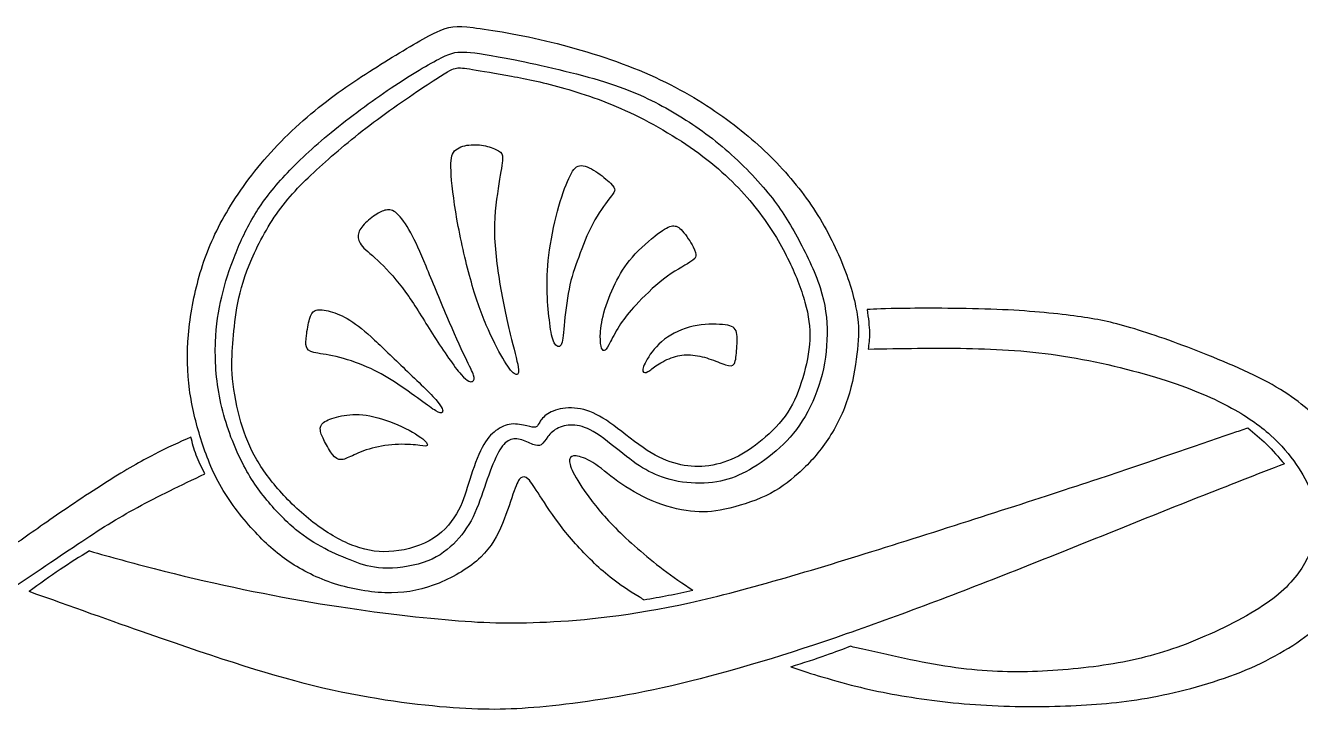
# Model space of a CAD drawing. Extents: x -11 to 8.6, y -2.9 to 35.2.
# Drawn here: x -1.278 to 2.145, y 20.155 to 21.998 of the extents above; entities that cross this region are included whole.
import ezdxf

# ---------------------------------------------------------------- set-up
doc = ezdxf.new("R2010")
doc.units = 0
doc.header["$MEASUREMENT"] = 0
doc.layers.add('LAYER_1', color=7, linetype='CONTINUOUS')

msp = doc.modelspace()

# ---------------------------------------------------------------- linework, layer by layer
at = {"layer": 'LAYER_1'}
for points, knots in [([(0.38204, 20.4556), (0.37778, 20.45813), (0.37359, 20.46065), (0.36958, 20.46309), (0.36958, 20.46309), (0.31052, 20.49903), (0.28035, 20.52399), (0.24982, 20.55333), (0.24982, 20.55333), (0.21929, 20.58266), (0.18833, 20.61642), (0.16301, 20.64877), (0.16301, 20.64877), (0.13771, 20.6811), (0.11799, 20.71207), (0.10351, 20.73478), (0.10351, 20.73478), (0.08906, 20.75748), (0.07982, 20.77195), (0.07198, 20.77939), (0.07198, 20.77939), (0.06416, 20.78682), (0.05771, 20.78722), (0.0521, 20.78279), (0.0521, 20.78279), (0.04648, 20.77838), (0.04163, 20.76914), (0.034, 20.74763), (0.034, 20.74763), (0.02638, 20.72614), (0.01592, 20.69237), (0.00265, 20.66022), (0.00265, 20.66022), (-0.01061, 20.62808), (-0.02668, 20.59752), (-0.05563, 20.56979), (-0.05563, 20.56979), (-0.08455, 20.54207), (-0.12635, 20.51715), (-0.16754, 20.50027), (-0.16754, 20.50027), (-0.20873, 20.4834), (-0.24933, 20.47454), (-0.29535, 20.47414), (-0.29535, 20.47414), (-0.34135, 20.47374), (-0.39281, 20.48177), (-0.43923, 20.49584), (-0.43923, 20.49584), (-0.48564, 20.5099), (-0.52703, 20.53002), (-0.56279, 20.55313), (-0.56279, 20.55313), (-0.59856, 20.57623), (-0.62872, 20.60235), (-0.66067, 20.6367), (-0.66067, 20.6367), (-0.69261, 20.67106), (-0.72638, 20.71368), (-0.7515, 20.75687), (-0.7515, 20.75687), (-0.77662, 20.80007), (-0.79309, 20.84389), (-0.80676, 20.88729), (-0.80676, 20.88729), (-0.82042, 20.93069), (-0.83128, 20.9737), (-0.83731, 21.01993), (-0.83731, 21.01993), (-0.84333, 21.06613), (-0.84453, 21.11557), (-0.8401, 21.1674), (-0.8401, 21.1674), (-0.83569, 21.21924), (-0.82565, 21.27352), (-0.81118, 21.32456), (-0.81118, 21.32456), (-0.79672, 21.37559), (-0.77782, 21.42342), (-0.74949, 21.47526), (-0.74949, 21.47526), (-0.72117, 21.5271), (-0.68337, 21.58298), (-0.63716, 21.63662), (-0.63716, 21.63662), (-0.59096, 21.69027), (-0.53627, 21.74172), (-0.48041, 21.78572), (-0.48041, 21.78572), (-0.42456, 21.82972), (-0.36749, 21.86632), (-0.31343, 21.89988), (-0.31343, 21.89988), (-0.25939, 21.93341), (-0.20833, 21.96398), (-0.17438, 21.98006), (-0.17438, 21.98006), (-0.14042, 21.99612), (-0.12354, 21.99772), (-0.07591, 21.99209), (-0.07591, 21.99209), (-0.0283, 21.98647), (0.05009, 21.97361), (0.13388, 21.95312), (0.13388, 21.95312), (0.21767, 21.93263), (0.30689, 21.90447), (0.38427, 21.87132), (0.38427, 21.87132), (0.46162, 21.83818), (0.52715, 21.80001), (0.58382, 21.76062), (0.58382, 21.76062), (0.64047, 21.72125), (0.68831, 21.68066), (0.73111, 21.63706), (0.73111, 21.63706), (0.77389, 21.59346), (0.81169, 21.54682), (0.84364, 21.49699), (0.84364, 21.49699), (0.87558, 21.44717), (0.9017, 21.39411), (0.92058, 21.34508), (0.92058, 21.34508), (0.93946, 21.29607), (0.95115, 21.25103), (0.95598, 21.21467), (0.95598, 21.21467), (0.96079, 21.1783), (0.95877, 21.15056), (0.95436, 21.115), (0.95436, 21.115), (0.94994, 21.07944), (0.94309, 21.03602), (0.92944, 20.99443), (0.92944, 20.99443), (0.91579, 20.95285), (0.89526, 20.91304), (0.87215, 20.87949), (0.87215, 20.87949), (0.84906, 20.84595), (0.82334, 20.81861), (0.79702, 20.7949), (0.79702, 20.7949), (0.7707, 20.7712), (0.74376, 20.7511), (0.7096, 20.73482), (0.7096, 20.73482), (0.67544, 20.71856), (0.63405, 20.70608), (0.60009, 20.69884), (0.60009, 20.69884), (0.56614, 20.69162), (0.5396, 20.6896), (0.50785, 20.69343), (0.50785, 20.69343), (0.47611, 20.69724), (0.43913, 20.7069), (0.40497, 20.72117), (0.40497, 20.72117), (0.37081, 20.73542), (0.33946, 20.75432), (0.31294, 20.77341), (0.31294, 20.77341), (0.28642, 20.79249), (0.2647, 20.81179), (0.24581, 20.82384), (0.24581, 20.82384), (0.22693, 20.83589), (0.21085, 20.84074), (0.20041, 20.84174), (0.20041, 20.84174), (0.18997, 20.84274), (0.18514, 20.83992), (0.18333, 20.83408), (0.18333, 20.83408), (0.18153, 20.82827), (0.18273, 20.81941), (0.18997, 20.80374), (0.18997, 20.80374), (0.19718, 20.78808), (0.21047, 20.76555), (0.22895, 20.73943), (0.22895, 20.73943), (0.24742, 20.71333), (0.27115, 20.68357), (0.30611, 20.64841), (0.30611, 20.64841), (0.34105, 20.61325), (0.38731, 20.57265), (0.43432, 20.53689), (0.43432, 20.53689), (0.46066, 20.51688), (0.48725, 20.49834), (0.51382, 20.48154)], [0, 0, 0, 0, 0.02, 0.02, 0.02, 0.02, 0.04, 0.04, 0.04, 0.04, 0.06, 0.06, 0.06, 0.06, 0.08, 0.08, 0.08, 0.08, 0.1, 0.1, 0.1, 0.1, 0.12, 0.12, 0.12, 0.12, 0.14, 0.14, 0.14, 0.14, 0.16, 0.16, 0.16, 0.16, 0.18, 0.18, 0.18, 0.18, 0.2, 0.2, 0.2, 0.2, 0.22, 0.22, 0.22, 0.22, 0.24, 0.24, 0.24, 0.24, 0.26, 0.26, 0.26, 0.26, 0.28, 0.28, 0.28, 0.28, 0.3, 0.3, 0.3, 0.3, 0.32, 0.32, 0.32, 0.32, 0.34, 0.34, 0.34, 0.34, 0.36, 0.36, 0.36, 0.36, 0.38, 0.38, 0.38, 0.38, 0.4, 0.4, 0.4, 0.4, 0.42, 0.42, 0.42, 0.42, 0.44, 0.44, 0.44, 0.44, 0.46, 0.46, 0.46, 0.46, 0.48, 0.48, 0.48, 0.48, 0.5, 0.5, 0.5, 0.5, 0.52, 0.52, 0.52, 0.52, 0.54, 0.54, 0.54, 0.54, 0.56, 0.56, 0.56, 0.56, 0.58, 0.58, 0.58, 0.58, 0.6, 0.6, 0.6, 0.6, 0.62, 0.62, 0.62, 0.62, 0.64, 0.64, 0.64, 0.64, 0.66, 0.66, 0.66, 0.66, 0.68, 0.68, 0.68, 0.68, 0.7, 0.7, 0.7, 0.7, 0.72, 0.72, 0.72, 0.72, 0.74, 0.74, 0.74, 0.74, 0.76, 0.76, 0.76, 0.76, 0.78, 0.78, 0.78, 0.78, 0.8, 0.8, 0.8, 0.8, 0.82, 0.82, 0.82, 0.82, 0.84, 0.84, 0.84, 0.84, 0.86, 0.86, 0.86, 0.86, 0.88, 0.88, 0.88, 0.88, 0.9, 0.9, 0.9, 0.9, 0.92, 0.92, 0.92, 0.92, 0.94, 0.94, 0.94, 0.94, 0.96, 0.96, 0.96, 0.96, 1, 1, 1, 1]), ([(-0.2963, 21.82989), (-0.34976, 21.79392), (-0.40723, 21.75133), (-0.45666, 21.71075), (-0.45666, 21.71075), (-0.50609, 21.67016), (-0.54748, 21.63156), (-0.58104, 21.59539), (-0.58104, 21.59539), (-0.6146, 21.55923), (-0.64033, 21.52546), (-0.66182, 21.4903), (-0.66182, 21.4903), (-0.68333, 21.45514), (-0.70061, 21.41855), (-0.71526, 21.38159), (-0.71526, 21.38159), (-0.72994, 21.34463), (-0.742, 21.30722), (-0.75104, 21.26946), (-0.75104, 21.26946), (-0.76008, 21.23169), (-0.76612, 21.1935), (-0.76772, 21.1473), (-0.76772, 21.1473), (-0.76934, 21.10109), (-0.76652, 21.04681), (-0.75527, 20.99237), (-0.75527, 20.99237), (-0.74403, 20.93792), (-0.7243, 20.88324), (-0.70342, 20.83904), (-0.70342, 20.83904), (-0.68253, 20.79484), (-0.6604, 20.76107), (-0.6347, 20.72913), (-0.6347, 20.72913), (-0.60898, 20.69718), (-0.57964, 20.66703), (-0.55251, 20.64434), (-0.55251, 20.64434), (-0.52539, 20.62163), (-0.50046, 20.60636), (-0.47454, 20.5931), (-0.47454, 20.5931), (-0.44862, 20.57984), (-0.4217, 20.56857), (-0.3972, 20.55913), (-0.3972, 20.55913), (-0.37269, 20.54969), (-0.35056, 20.54205), (-0.31842, 20.54065), (-0.31842, 20.54065), (-0.28627, 20.53923), (-0.24406, 20.54407), (-0.2101, 20.55532), (-0.2101, 20.55532), (-0.17614, 20.56657), (-0.15043, 20.58425), (-0.12894, 20.60513), (-0.12894, 20.60513), (-0.10743, 20.62604), (-0.09015, 20.65016), (-0.0763, 20.67828), (-0.0763, 20.67828), (-0.06242, 20.70642), (-0.05196, 20.73857), (-0.04172, 20.7683), (-0.04172, 20.7683), (-0.03148, 20.79805), (-0.02141, 20.82539), (-0.01157, 20.84488), (-0.01157, 20.84488), (-0.00173, 20.86436), (0.00791, 20.87603), (0.01796, 20.88224), (0.01796, 20.88224), (0.028, 20.88847), (0.03846, 20.88928), (0.05011, 20.88627), (0.05011, 20.88627), (0.06176, 20.88326), (0.07464, 20.87641), (0.08447, 20.8726), (0.08447, 20.8726), (0.09431, 20.86879), (0.10116, 20.86799), (0.10698, 20.872), (0.10698, 20.872), (0.11279, 20.87603), (0.11764, 20.88487), (0.12466, 20.89371), (0.12466, 20.89371), (0.13169, 20.90255), (0.14095, 20.91139), (0.1532, 20.9172), (0.1532, 20.9172), (0.16545, 20.92303), (0.18074, 20.92586), (0.1972, 20.92445), (0.1972, 20.92445), (0.21368, 20.92305), (0.23138, 20.9174), (0.25547, 20.90174), (0.25547, 20.90174), (0.27959, 20.88607), (0.31016, 20.86035), (0.33545, 20.84066), (0.33545, 20.84066), (0.36077, 20.82098), (0.38088, 20.80729), (0.40457, 20.79604), (0.40457, 20.79604), (0.42829, 20.7848), (0.45563, 20.77594), (0.48596, 20.77173), (0.48596, 20.77173), (0.5163, 20.7675), (0.54966, 20.7679), (0.57798, 20.77231), (0.57798, 20.77231), (0.60633, 20.77674), (0.62964, 20.7852), (0.65596, 20.79925), (0.65596, 20.79925), (0.68228, 20.81332), (0.71163, 20.83303), (0.73794, 20.85572), (0.73794, 20.85572), (0.76426, 20.87843), (0.78758, 20.90415), (0.80786, 20.93588), (0.80786, 20.93588), (0.82817, 20.96763), (0.84545, 21.00544), (0.85689, 21.04541), (0.85689, 21.04541), (0.86834, 21.0854), (0.87399, 21.1276), (0.87439, 21.16859), (0.87439, 21.16859), (0.87479, 21.20958), (0.86996, 21.24937), (0.85551, 21.29397), (0.85551, 21.29397), (0.84104, 21.33859), (0.81692, 21.38802), (0.79383, 21.43042), (0.79383, 21.43042), (0.77072, 21.47282), (0.74859, 21.5082), (0.71545, 21.54857), (0.71545, 21.54857), (0.6823, 21.58896), (0.63808, 21.63438), (0.59227, 21.67295), (0.59227, 21.67295), (0.54645, 21.71154), (0.49902, 21.74329), (0.45019, 21.77121), (0.45019, 21.77121), (0.40136, 21.79915), (0.35113, 21.82327), (0.27678, 21.84636), (0.27678, 21.84636), (0.20243, 21.86947), (0.10397, 21.8916), (0.03646, 21.90525), (0.03646, 21.90525), (-0.03106, 21.91891), (-0.06764, 21.92416), (-0.09254, 21.92596), (-0.09254, 21.92596), (-0.11745, 21.92776), (-0.13074, 21.92614), (-0.16207, 21.91069), (-0.16207, 21.91069), (-0.19342, 21.89521), (-0.24285, 21.86585), (-0.2963, 21.82989)], [0, 0, 0, 0, 0.0217391, 0.0217391, 0.0217391, 0.0217391, 0.0434783, 0.0434783, 0.0434783, 0.0434783, 0.0652174, 0.0652174, 0.0652174, 0.0652174, 0.0869565, 0.0869565, 0.0869565, 0.0869565, 0.1086957, 0.1086957, 0.1086957, 0.1086957, 0.1304348, 0.1304348, 0.1304348, 0.1304348, 0.1521739, 0.1521739, 0.1521739, 0.1521739, 0.173913, 0.173913, 0.173913, 0.173913, 0.1956522, 0.1956522, 0.1956522, 0.1956522, 0.2173913, 0.2173913, 0.2173913, 0.2173913, 0.2391304, 0.2391304, 0.2391304, 0.2391304, 0.2608696, 0.2608696, 0.2608696, 0.2608696, 0.2826087, 0.2826087, 0.2826087, 0.2826087, 0.3043478, 0.3043478, 0.3043478, 0.3043478, 0.326087, 0.326087, 0.326087, 0.326087, 0.3478261, 0.3478261, 0.3478261, 0.3478261, 0.3695652, 0.3695652, 0.3695652, 0.3695652, 0.3913043, 0.3913043, 0.3913043, 0.3913043, 0.4130435, 0.4130435, 0.4130435, 0.4130435, 0.4347826, 0.4347826, 0.4347826, 0.4347826, 0.4565217, 0.4565217, 0.4565217, 0.4565217, 0.4782609, 0.4782609, 0.4782609, 0.4782609, 0.5, 0.5, 0.5, 0.5, 0.5217391, 0.5217391, 0.5217391, 0.5217391, 0.5434783, 0.5434783, 0.5434783, 0.5434783, 0.5652174, 0.5652174, 0.5652174, 0.5652174, 0.5869565, 0.5869565, 0.5869565, 0.5869565, 0.6086957, 0.6086957, 0.6086957, 0.6086957, 0.6304348, 0.6304348, 0.6304348, 0.6304348, 0.6521739, 0.6521739, 0.6521739, 0.6521739, 0.673913, 0.673913, 0.673913, 0.673913, 0.6956522, 0.6956522, 0.6956522, 0.6956522, 0.7173913, 0.7173913, 0.7173913, 0.7173913, 0.7391304, 0.7391304, 0.7391304, 0.7391304, 0.7608696, 0.7608696, 0.7608696, 0.7608696, 0.7826087, 0.7826087, 0.7826087, 0.7826087, 0.8043478, 0.8043478, 0.8043478, 0.8043478, 0.826087, 0.826087, 0.826087, 0.826087, 0.8478261, 0.8478261, 0.8478261, 0.8478261, 0.8695652, 0.8695652, 0.8695652, 0.8695652, 0.8913043, 0.8913043, 0.8913043, 0.8913043, 0.9130435, 0.9130435, 0.9130435, 0.9130435, 0.9347826, 0.9347826, 0.9347826, 0.9347826, 0.9565217, 0.9565217, 0.9565217, 0.9565217, 1, 1, 1, 1]), ([(-0.48057, 21.62452), (-0.52337, 21.58613), (-0.56035, 21.55035), (-0.59229, 21.50756), (-0.59229, 21.50756), (-0.62424, 21.46476), (-0.65118, 21.41491), (-0.67026, 21.37071), (-0.67026, 21.37071), (-0.68935, 21.32651), (-0.70061, 21.2879), (-0.70763, 21.25256), (-0.70763, 21.25256), (-0.71466, 21.2172), (-0.71749, 21.18503), (-0.72009, 21.1551), (-0.72009, 21.1551), (-0.7227, 21.12517), (-0.72513, 21.09741), (-0.72272, 21.06225), (-0.72272, 21.06225), (-0.72029, 21.02709), (-0.71306, 20.98449), (-0.70322, 20.94673), (-0.70322, 20.94673), (-0.69337, 20.90894), (-0.68091, 20.87599), (-0.66344, 20.84364), (-0.66344, 20.84364), (-0.64596, 20.81128), (-0.62344, 20.77953), (-0.59531, 20.7478), (-0.59531, 20.7478), (-0.56719, 20.71605), (-0.53341, 20.68428), (-0.49845, 20.65818), (-0.49845, 20.65818), (-0.46349, 20.63206), (-0.42731, 20.61153), (-0.39275, 20.59908), (-0.39275, 20.59908), (-0.3582, 20.58663), (-0.32524, 20.5822), (-0.28888, 20.58581), (-0.28888, 20.58581), (-0.25251, 20.58944), (-0.21271, 20.60111), (-0.18198, 20.62099), (-0.18198, 20.62099), (-0.15125, 20.64088), (-0.12952, 20.66902), (-0.11526, 20.69614), (-0.11526, 20.69614), (-0.10099, 20.72326), (-0.09416, 20.7494), (-0.08492, 20.77893), (-0.08492, 20.77893), (-0.07568, 20.80848), (-0.06401, 20.84143), (-0.05196, 20.86432), (-0.05196, 20.86432), (-0.03991, 20.88723), (-0.02743, 20.9001), (-0.01458, 20.90975), (-0.01458, 20.90975), (-0.00173, 20.91939), (0.01156, 20.92582), (0.02621, 20.92723), (0.02621, 20.92723), (0.04087, 20.92865), (0.05696, 20.925), (0.06861, 20.92239), (0.06861, 20.92239), (0.08026, 20.91979), (0.08749, 20.91818), (0.0919, 20.91919), (0.0919, 20.91919), (0.09633, 20.92019), (0.09796, 20.92382), (0.10136, 20.92983), (0.10136, 20.92983), (0.10477, 20.93586), (0.11002, 20.9443), (0.12025, 20.95194), (0.12025, 20.95194), (0.13049, 20.95958), (0.14578, 20.96641), (0.16485, 20.96922), (0.16485, 20.96922), (0.18393, 20.97205), (0.20686, 20.97082), (0.22935, 20.96381), (0.22935, 20.96381), (0.25187, 20.95677), (0.27397, 20.9439), (0.3015, 20.92362), (0.3015, 20.92362), (0.32904, 20.90333), (0.36199, 20.87557), (0.39152, 20.85649), (0.39152, 20.85649), (0.42107, 20.8374), (0.44719, 20.82696), (0.4723, 20.82054), (0.4723, 20.82054), (0.49742, 20.81411), (0.52153, 20.81168), (0.54745, 20.81429), (0.54745, 20.81429), (0.57337, 20.8169), (0.60111, 20.82455), (0.62663, 20.8364), (0.62663, 20.8364), (0.65215, 20.84825), (0.67546, 20.86432), (0.69998, 20.88501), (0.69998, 20.88501), (0.72449, 20.90572), (0.75021, 20.93105), (0.76889, 20.95918), (0.76889, 20.95918), (0.78758, 20.9873), (0.79924, 21.01827), (0.80888, 21.05141), (0.80888, 21.05141), (0.81853, 21.08456), (0.82616, 21.11994), (0.82777, 21.15348), (0.82777, 21.15348), (0.82939, 21.18703), (0.82494, 21.2188), (0.81492, 21.25477), (0.81492, 21.25477), (0.80487, 21.29073), (0.78918, 21.33092), (0.76849, 21.37251), (0.76849, 21.37251), (0.74781, 21.41411), (0.72207, 21.45712), (0.68731, 21.50193), (0.68731, 21.50193), (0.65255, 21.54673), (0.60873, 21.59337), (0.55188, 21.63797), (0.55188, 21.63797), (0.49501, 21.68257), (0.42508, 21.72517), (0.35776, 21.75772), (0.35776, 21.75772), (0.29045, 21.79028), (0.22575, 21.81279), (0.1705, 21.82866), (0.1705, 21.82866), (0.11523, 21.84454), (0.06939, 21.85378), (0.02722, 21.8616), (0.02722, 21.8616), (-0.01498, 21.86944), (-0.05358, 21.87589), (-0.07768, 21.8797), (-0.07768, 21.8797), (-0.1018, 21.88351), (-0.11144, 21.88473), (-0.12088, 21.88313), (-0.12088, 21.88313), (-0.13032, 21.88152), (-0.13958, 21.87708), (-0.17614, 21.85358), (-0.17614, 21.85358), (-0.21271, 21.83007), (-0.27663, 21.78747), (-0.33288, 21.74568), (-0.33288, 21.74568), (-0.38915, 21.70388), (-0.43778, 21.66289), (-0.48057, 21.62452)], [0, 0, 0, 0, 0.0222222, 0.0222222, 0.0222222, 0.0222222, 0.0444444, 0.0444444, 0.0444444, 0.0444444, 0.0666667, 0.0666667, 0.0666667, 0.0666667, 0.0888889, 0.0888889, 0.0888889, 0.0888889, 0.1111111, 0.1111111, 0.1111111, 0.1111111, 0.1333333, 0.1333333, 0.1333333, 0.1333333, 0.1555556, 0.1555556, 0.1555556, 0.1555556, 0.1777778, 0.1777778, 0.1777778, 0.1777778, 0.2, 0.2, 0.2, 0.2, 0.2222222, 0.2222222, 0.2222222, 0.2222222, 0.2444444, 0.2444444, 0.2444444, 0.2444444, 0.2666667, 0.2666667, 0.2666667, 0.2666667, 0.2888889, 0.2888889, 0.2888889, 0.2888889, 0.3111111, 0.3111111, 0.3111111, 0.3111111, 0.3333333, 0.3333333, 0.3333333, 0.3333333, 0.3555556, 0.3555556, 0.3555556, 0.3555556, 0.3777778, 0.3777778, 0.3777778, 0.3777778, 0.4, 0.4, 0.4, 0.4, 0.4222222, 0.4222222, 0.4222222, 0.4222222, 0.4444444, 0.4444444, 0.4444444, 0.4444444, 0.4666667, 0.4666667, 0.4666667, 0.4666667, 0.4888889, 0.4888889, 0.4888889, 0.4888889, 0.5111111, 0.5111111, 0.5111111, 0.5111111, 0.5333333, 0.5333333, 0.5333333, 0.5333333, 0.5555556, 0.5555556, 0.5555556, 0.5555556, 0.5777778, 0.5777778, 0.5777778, 0.5777778, 0.6, 0.6, 0.6, 0.6, 0.6222222, 0.6222222, 0.6222222, 0.6222222, 0.6444444, 0.6444444, 0.6444444, 0.6444444, 0.6666667, 0.6666667, 0.6666667, 0.6666667, 0.6888889, 0.6888889, 0.6888889, 0.6888889, 0.7111111, 0.7111111, 0.7111111, 0.7111111, 0.7333333, 0.7333333, 0.7333333, 0.7333333, 0.7555556, 0.7555556, 0.7555556, 0.7555556, 0.7777778, 0.7777778, 0.7777778, 0.7777778, 0.8, 0.8, 0.8, 0.8, 0.8222222, 0.8222222, 0.8222222, 0.8222222, 0.8444444, 0.8444444, 0.8444444, 0.8444444, 0.8666667, 0.8666667, 0.8666667, 0.8666667, 0.8888889, 0.8888889, 0.8888889, 0.8888889, 0.9111111, 0.9111111, 0.9111111, 0.9111111, 0.9333333, 0.9333333, 0.9333333, 0.9333333, 0.9555556, 0.9555556, 0.9555556, 0.9555556, 1, 1, 1, 1]), ([(-0.11949, 21.47803), (-0.11025, 21.42539), (-0.09696, 21.36632), (-0.08331, 21.3171), (-0.08331, 21.3171), (-0.06966, 21.26787), (-0.05557, 21.22846), (-0.04052, 21.1931), (-0.04052, 21.1931), (-0.02544, 21.15774), (-0.00937, 21.12639), (0.00369, 21.1041), (0.00369, 21.1041), (0.01675, 21.08179), (0.0268, 21.0685), (0.03442, 21.06289), (0.03442, 21.06289), (0.04205, 21.05726), (0.0473, 21.05928), (0.0459, 21.07434), (0.0459, 21.07434), (0.04448, 21.08941), (0.03644, 21.11755), (0.0272, 21.15472), (0.0272, 21.15472), (0.01796, 21.19188), (0.00749, 21.23812), (-0.00153, 21.28894), (-0.00153, 21.28894), (-0.01057, 21.33978), (-0.01822, 21.39526), (-0.01862, 21.44528), (-0.01862, 21.44528), (-0.01903, 21.49531), (-0.01217, 21.53995), (-0.00676, 21.57288), (-0.00676, 21.57288), (-0.00135, 21.60584), (0.0027, 21.62715), (0.0031, 21.63979), (0.0031, 21.63979), (0.0035, 21.65244), (0.00026, 21.65649), (-0.00776, 21.6611), (-0.00776, 21.6611), (-0.0158, 21.66571), (-0.02867, 21.67096), (-0.04272, 21.67417), (-0.04272, 21.67417), (-0.05679, 21.67738), (-0.07207, 21.67858), (-0.08712, 21.67678), (-0.08712, 21.67678), (-0.1022, 21.67497), (-0.11709, 21.67012), (-0.12571, 21.6607), (-0.12571, 21.6607), (-0.13435, 21.65126), (-0.13677, 21.63717), (-0.13537, 21.60704), (-0.13537, 21.60704), (-0.13397, 21.57691), (-0.12872, 21.53067), (-0.11949, 21.47803)], [0, 0, 0, 0, 0.0588235, 0.0588235, 0.0588235, 0.0588235, 0.1176471, 0.1176471, 0.1176471, 0.1176471, 0.1764706, 0.1764706, 0.1764706, 0.1764706, 0.2352941, 0.2352941, 0.2352941, 0.2352941, 0.2941176, 0.2941176, 0.2941176, 0.2941176, 0.3529412, 0.3529412, 0.3529412, 0.3529412, 0.4117647, 0.4117647, 0.4117647, 0.4117647, 0.4705882, 0.4705882, 0.4705882, 0.4705882, 0.5294118, 0.5294118, 0.5294118, 0.5294118, 0.5882353, 0.5882353, 0.5882353, 0.5882353, 0.6470588, 0.6470588, 0.6470588, 0.6470588, 0.7058824, 0.7058824, 0.7058824, 0.7058824, 0.7647059, 0.7647059, 0.7647059, 0.7647059, 0.8235294, 0.8235294, 0.8235294, 0.8235294, 0.8823529, 0.8823529, 0.8823529, 0.8823529, 1, 1, 1, 1]), ([(0.20745, 21.37596), (0.21809, 21.4049), (0.23056, 21.43746), (0.24541, 21.46538), (0.24541, 21.46538), (0.26029, 21.4933), (0.27758, 21.51663), (0.28843, 21.53089), (0.28843, 21.53089), (0.29927, 21.54514), (0.3037, 21.55039), (0.3043, 21.5554), (0.3043, 21.5554), (0.30491, 21.56042), (0.30168, 21.56526), (0.29266, 21.57409), (0.29266, 21.57409), (0.28362, 21.58293), (0.26873, 21.59581), (0.25327, 21.60584), (0.25327, 21.60584), (0.23779, 21.61588), (0.22172, 21.62314), (0.20987, 21.62113), (0.20987, 21.62113), (0.198, 21.61911), (0.19037, 21.60784), (0.18093, 21.58695), (0.18093, 21.58695), (0.17148, 21.56607), (0.16022, 21.5355), (0.15038, 21.49874), (0.15038, 21.49874), (0.14053, 21.46197), (0.13209, 21.41896), (0.12748, 21.38079), (0.12748, 21.38079), (0.12285, 21.3426), (0.12203, 21.30925), (0.12304, 21.27892), (0.12304, 21.27892), (0.12404, 21.24857), (0.12686, 21.22123), (0.12987, 21.19813), (0.12987, 21.19813), (0.13288, 21.17502), (0.13612, 21.15612), (0.14174, 21.14548), (0.14174, 21.14548), (0.14737, 21.13483), (0.15541, 21.13241), (0.16002, 21.13984), (0.16002, 21.13984), (0.16465, 21.14728), (0.16585, 21.16458), (0.16846, 21.1923), (0.16846, 21.1923), (0.17106, 21.22003), (0.17509, 21.25823), (0.18151, 21.28996), (0.18151, 21.28996), (0.18794, 21.32171), (0.1968, 21.34703), (0.20745, 21.37596)], [0, 0, 0, 0, 0.0588235, 0.0588235, 0.0588235, 0.0588235, 0.1176471, 0.1176471, 0.1176471, 0.1176471, 0.1764706, 0.1764706, 0.1764706, 0.1764706, 0.2352941, 0.2352941, 0.2352941, 0.2352941, 0.2941176, 0.2941176, 0.2941176, 0.2941176, 0.3529412, 0.3529412, 0.3529412, 0.3529412, 0.4117647, 0.4117647, 0.4117647, 0.4117647, 0.4705882, 0.4705882, 0.4705882, 0.4705882, 0.5294118, 0.5294118, 0.5294118, 0.5294118, 0.5882353, 0.5882353, 0.5882353, 0.5882353, 0.6470588, 0.6470588, 0.6470588, 0.6470588, 0.7058824, 0.7058824, 0.7058824, 0.7058824, 0.7647059, 0.7647059, 0.7647059, 0.7647059, 0.8235294, 0.8235294, 0.8235294, 0.8235294, 0.8823529, 0.8823529, 0.8823529, 0.8823529, 1, 1, 1, 1]), ([(-0.20248, 21.35126), (-0.1862, 21.31207), (-0.1657, 21.26142), (-0.14662, 21.21682), (-0.14662, 21.21682), (-0.12753, 21.17222), (-0.10985, 21.13361), (-0.0974, 21.10751), (-0.0974, 21.10751), (-0.08494, 21.08139), (-0.0777, 21.0677), (-0.07469, 21.05848), (-0.07469, 21.05848), (-0.07167, 21.04924), (-0.07287, 21.04439), (-0.07748, 21.04198), (-0.07748, 21.04198), (-0.08211, 21.03958), (-0.09015, 21.03958), (-0.10843, 21.06047), (-0.10843, 21.06047), (-0.12671, 21.08137), (-0.15527, 21.12318), (-0.18017, 21.16215), (-0.18017, 21.16215), (-0.20509, 21.20114), (-0.2264, 21.23732), (-0.24889, 21.26966), (-0.24889, 21.26966), (-0.2714, 21.30201), (-0.29511, 21.33055), (-0.3166, 21.35204), (-0.3166, 21.35204), (-0.33811, 21.37355), (-0.35741, 21.38802), (-0.36906, 21.40007), (-0.36906, 21.40007), (-0.38071, 21.41214), (-0.38475, 21.42178), (-0.38475, 21.43122), (-0.38475, 21.43122), (-0.38475, 21.44066), (-0.38071, 21.44991), (-0.37208, 21.45995), (-0.37208, 21.45995), (-0.36344, 21.46999), (-0.35016, 21.48085), (-0.33891, 21.48847), (-0.33891, 21.48847), (-0.32767, 21.49611), (-0.31842, 21.50056), (-0.30938, 21.50216), (-0.30938, 21.50216), (-0.30034, 21.50377), (-0.2915, 21.50256), (-0.28046, 21.49272), (-0.28046, 21.49272), (-0.26941, 21.48288), (-0.25612, 21.46438), (-0.24347, 21.44128), (-0.24347, 21.44128), (-0.23082, 21.41817), (-0.21874, 21.39043), (-0.20248, 21.35126)], [0, 0, 0, 0, 0.0588235, 0.0588235, 0.0588235, 0.0588235, 0.1176471, 0.1176471, 0.1176471, 0.1176471, 0.1764706, 0.1764706, 0.1764706, 0.1764706, 0.2352941, 0.2352941, 0.2352941, 0.2352941, 0.2941176, 0.2941176, 0.2941176, 0.2941176, 0.3529412, 0.3529412, 0.3529412, 0.3529412, 0.4117647, 0.4117647, 0.4117647, 0.4117647, 0.4705882, 0.4705882, 0.4705882, 0.4705882, 0.5294118, 0.5294118, 0.5294118, 0.5294118, 0.5882353, 0.5882353, 0.5882353, 0.5882353, 0.6470588, 0.6470588, 0.6470588, 0.6470588, 0.7058824, 0.7058824, 0.7058824, 0.7058824, 0.7647059, 0.7647059, 0.7647059, 0.7647059, 0.8235294, 0.8235294, 0.8235294, 0.8235294, 0.8823529, 0.8823529, 0.8823529, 0.8823529, 1, 1, 1, 1]), ([(0.36157, 21.24757), (0.38086, 21.26825), (0.4078, 21.29559), (0.43532, 21.31668), (0.43532, 21.31668), (0.46284, 21.33777), (0.49099, 21.35266), (0.50564, 21.36169), (0.50564, 21.36169), (0.52031, 21.37073), (0.52152, 21.37395), (0.52172, 21.37897), (0.52172, 21.37897), (0.52192, 21.384), (0.52112, 21.39083), (0.5147, 21.40348), (0.5147, 21.40348), (0.50827, 21.41615), (0.4962, 21.43465), (0.48636, 21.44569), (0.48636, 21.44569), (0.47651, 21.45674), (0.46888, 21.46037), (0.45944, 21.45936), (0.45944, 21.45936), (0.44999, 21.45836), (0.43873, 21.45271), (0.41924, 21.43786), (0.41924, 21.43786), (0.39976, 21.42298), (0.37202, 21.39887), (0.35153, 21.37557), (0.35153, 21.37557), (0.33104, 21.35226), (0.31776, 21.32973), (0.30551, 21.30443), (0.30551, 21.30443), (0.29326, 21.27912), (0.28199, 21.25097), (0.27518, 21.22628), (0.27518, 21.22628), (0.26834, 21.20156), (0.26592, 21.18024), (0.26552, 21.16418), (0.26552, 21.16418), (0.26512, 21.1481), (0.26672, 21.13724), (0.26913, 21.13102), (0.26913, 21.13102), (0.27153, 21.12479), (0.27478, 21.12317), (0.27839, 21.12597), (0.27839, 21.12597), (0.28199, 21.1288), (0.28602, 21.13603), (0.29284, 21.14888), (0.29284, 21.14888), (0.29967, 21.16175), (0.30932, 21.18025), (0.31996, 21.19651), (0.31996, 21.19651), (0.33061, 21.21279), (0.34229, 21.22688), (0.36157, 21.24757)], [0, 0, 0, 0, 0.0588235, 0.0588235, 0.0588235, 0.0588235, 0.1176471, 0.1176471, 0.1176471, 0.1176471, 0.1764706, 0.1764706, 0.1764706, 0.1764706, 0.2352941, 0.2352941, 0.2352941, 0.2352941, 0.2941176, 0.2941176, 0.2941176, 0.2941176, 0.3529412, 0.3529412, 0.3529412, 0.3529412, 0.4117647, 0.4117647, 0.4117647, 0.4117647, 0.4705882, 0.4705882, 0.4705882, 0.4705882, 0.5294118, 0.5294118, 0.5294118, 0.5294118, 0.5882353, 0.5882353, 0.5882353, 0.5882353, 0.6470588, 0.6470588, 0.6470588, 0.6470588, 0.7058824, 0.7058824, 0.7058824, 0.7058824, 0.7647059, 0.7647059, 0.7647059, 0.7647059, 0.8235294, 0.8235294, 0.8235294, 0.8235294, 0.8823529, 0.8823529, 0.8823529, 0.8823529, 1, 1, 1, 1]), ([(-0.26416, 21.07997), (-0.29672, 21.11112), (-0.32526, 21.13926), (-0.34976, 21.16135), (-0.34976, 21.16135), (-0.37427, 21.18346), (-0.3948, 21.19954), (-0.41388, 21.21058), (-0.41388, 21.21058), (-0.43296, 21.22163), (-0.45064, 21.22768), (-0.4655, 21.23109), (-0.4655, 21.23109), (-0.48037, 21.2345), (-0.49246, 21.2353), (-0.50028, 21.23209), (-0.50028, 21.23209), (-0.50811, 21.22888), (-0.51174, 21.22163), (-0.51515, 21.20918), (-0.51515, 21.20918), (-0.51856, 21.19673), (-0.52178, 21.17903), (-0.52359, 21.16538), (-0.52359, 21.16538), (-0.52539, 21.15171), (-0.52579, 21.14207), (-0.52359, 21.13485), (-0.52359, 21.13485), (-0.52138, 21.12761), (-0.51655, 21.12277), (-0.5037, 21.11956), (-0.5037, 21.11956), (-0.49085, 21.11635), (-0.46993, 21.11473), (-0.44403, 21.10871), (-0.44403, 21.10871), (-0.41811, 21.10268), (-0.38714, 21.09223), (-0.36042, 21.08059), (-0.36042, 21.08059), (-0.3337, 21.06894), (-0.31119, 21.05605), (-0.28707, 21.0404), (-0.28707, 21.0404), (-0.26296, 21.02472), (-0.23724, 21.00622), (-0.21796, 20.99217), (-0.21796, 20.99217), (-0.19867, 20.9781), (-0.18579, 20.96845), (-0.17636, 20.96284), (-0.17636, 20.96284), (-0.16692, 20.95721), (-0.16087, 20.95559), (-0.15846, 20.9592), (-0.15846, 20.9592), (-0.15606, 20.96282), (-0.15728, 20.97166), (-0.17616, 20.99315), (-0.17616, 20.99315), (-0.19504, 21.01466), (-0.23163, 21.04884), (-0.26416, 21.07997)], [0, 0, 0, 0, 0.0588235, 0.0588235, 0.0588235, 0.0588235, 0.1176471, 0.1176471, 0.1176471, 0.1176471, 0.1764706, 0.1764706, 0.1764706, 0.1764706, 0.2352941, 0.2352941, 0.2352941, 0.2352941, 0.2941176, 0.2941176, 0.2941176, 0.2941176, 0.3529412, 0.3529412, 0.3529412, 0.3529412, 0.4117647, 0.4117647, 0.4117647, 0.4117647, 0.4705882, 0.4705882, 0.4705882, 0.4705882, 0.5294118, 0.5294118, 0.5294118, 0.5294118, 0.5882353, 0.5882353, 0.5882353, 0.5882353, 0.6470588, 0.6470588, 0.6470588, 0.6470588, 0.7058824, 0.7058824, 0.7058824, 0.7058824, 0.7647059, 0.7647059, 0.7647059, 0.7647059, 0.8235294, 0.8235294, 0.8235294, 0.8235294, 0.8823529, 0.8823529, 0.8823529, 0.8823529, 1, 1, 1, 1]), ([(0.77699, 20.27533), (0.80619, 20.26544), (0.83422, 20.25652), (0.8603, 20.24869), (0.8603, 20.24869), (0.93503, 20.22621), (0.99413, 20.2121), (1.06204, 20.20006), (1.06204, 20.20006), (1.12995, 20.18801), (1.20675, 20.17795), (1.28751, 20.17293), (1.28751, 20.17293), (1.36829, 20.1679), (1.4531, 20.1679), (1.52885, 20.17091), (1.52885, 20.17091), (1.60461, 20.17392), (1.67132, 20.17997), (1.74747, 20.19422), (1.74747, 20.19422), (1.82362, 20.20848), (1.90925, 20.23101), (1.98481, 20.26133), (1.98481, 20.26133), (2.06036, 20.29166), (2.12586, 20.32987), (2.1757, 20.36984), (2.1757, 20.36984), (2.22553, 20.40983), (2.25969, 20.45164), (2.28278, 20.49142), (2.28278, 20.49142), (2.30589, 20.53121), (2.31798, 20.56901), (2.32339, 20.60437), (2.32339, 20.60437), (2.32882, 20.63973), (2.3276, 20.67268), (2.32179, 20.70804), (2.32179, 20.70804), (2.31596, 20.7434), (2.30551, 20.78121), (2.28723, 20.81717), (2.28723, 20.81717), (2.26895, 20.85313), (2.24281, 20.88729), (2.21047, 20.92205), (2.21047, 20.92205), (2.17812, 20.95681), (2.13952, 20.99219), (2.08046, 21.02674), (2.08046, 21.02674), (2.02139, 21.0613), (1.94179, 21.09508), (1.86946, 21.1232), (1.86946, 21.1232), (1.79712, 21.15133), (1.73201, 21.17386), (1.68038, 21.18871), (1.68038, 21.18871), (1.62874, 21.20358), (1.59054, 21.21086), (1.53689, 21.21787), (1.53689, 21.21787), (1.48325, 21.22491), (1.4141, 21.23176), (1.32971, 21.23517), (1.32971, 21.23517), (1.24531, 21.23858), (1.14565, 21.23858), (1.08517, 21.23798), (1.08517, 21.23798), (1.02469, 21.23738), (1.00337, 21.23617), (0.98208, 21.23497), (0.98208, 21.23497), (0.98489, 21.21248), (0.98771, 21.18995), (0.98811, 21.17229), (0.98811, 21.17229), (0.98851, 21.15461), (0.98649, 21.14172), (0.98448, 21.12887), (0.98448, 21.12887), (1.07331, 21.13048), (1.16213, 21.1321), (1.24872, 21.13049), (1.24872, 21.13049), (1.33534, 21.12889), (1.41975, 21.12404), (1.50935, 21.10999), (1.50935, 21.10999), (1.59897, 21.09592), (1.69383, 21.0726), (1.77018, 21.04869), (1.77018, 21.04869), (1.84653, 21.02478), (1.90441, 21.00026), (1.95161, 20.97514), (1.95161, 20.97514), (1.99884, 20.95003), (2.03544, 20.92431), (2.06477, 20.89799), (2.06477, 20.89799), (2.09409, 20.87167), (2.11622, 20.84473), (2.13388, 20.81921), (2.13388, 20.81921), (2.15156, 20.79369), (2.16485, 20.76958), (2.17448, 20.74065), (2.17448, 20.74065), (2.18412, 20.71171), (2.19017, 20.67795), (2.18676, 20.64359), (2.18676, 20.64359), (2.18333, 20.60924), (2.17045, 20.57426), (2.14856, 20.5403), (2.14856, 20.5403), (2.12667, 20.50634), (2.0957, 20.47339), (2.04346, 20.43883), (2.04346, 20.43883), (1.99122, 20.40427), (1.91767, 20.36809), (1.85076, 20.34157), (1.85076, 20.34157), (1.78385, 20.31505), (1.72356, 20.29817), (1.65544, 20.28592), (1.65544, 20.28592), (1.58733, 20.27366), (1.51136, 20.26602), (1.43903, 20.26321), (1.43903, 20.26321), (1.36669, 20.26039), (1.29795, 20.26241), (1.2202, 20.27305), (1.2202, 20.27305), (1.14244, 20.2837), (1.05561, 20.303), (0.97021, 20.32269), (0.97021, 20.32269), (0.95877, 20.32533), (0.94734, 20.32799), (0.93598, 20.33063)], [0, 0, 0, 0, 0.0263158, 0.0263158, 0.0263158, 0.0263158, 0.0526316, 0.0526316, 0.0526316, 0.0526316, 0.0789474, 0.0789474, 0.0789474, 0.0789474, 0.1052632, 0.1052632, 0.1052632, 0.1052632, 0.1315789, 0.1315789, 0.1315789, 0.1315789, 0.1578947, 0.1578947, 0.1578947, 0.1578947, 0.1842105, 0.1842105, 0.1842105, 0.1842105, 0.2105263, 0.2105263, 0.2105263, 0.2105263, 0.2368421, 0.2368421, 0.2368421, 0.2368421, 0.2631579, 0.2631579, 0.2631579, 0.2631579, 0.2894737, 0.2894737, 0.2894737, 0.2894737, 0.3157895, 0.3157895, 0.3157895, 0.3157895, 0.3421053, 0.3421053, 0.3421053, 0.3421053, 0.3684211, 0.3684211, 0.3684211, 0.3684211, 0.3947368, 0.3947368, 0.3947368, 0.3947368, 0.4210526, 0.4210526, 0.4210526, 0.4210526, 0.4473684, 0.4473684, 0.4473684, 0.4473684, 0.4736842, 0.4736842, 0.4736842, 0.4736842, 0.5, 0.5, 0.5, 0.5, 0.5263158, 0.5263158, 0.5263158, 0.5263158, 0.5526316, 0.5526316, 0.5526316, 0.5526316, 0.5789474, 0.5789474, 0.5789474, 0.5789474, 0.6052632, 0.6052632, 0.6052632, 0.6052632, 0.6315789, 0.6315789, 0.6315789, 0.6315789, 0.6578947, 0.6578947, 0.6578947, 0.6578947, 0.6842105, 0.6842105, 0.6842105, 0.6842105, 0.7105263, 0.7105263, 0.7105263, 0.7105263, 0.7368421, 0.7368421, 0.7368421, 0.7368421, 0.7631579, 0.7631579, 0.7631579, 0.7631579, 0.7894737, 0.7894737, 0.7894737, 0.7894737, 0.8157895, 0.8157895, 0.8157895, 0.8157895, 0.8421053, 0.8421053, 0.8421053, 0.8421053, 0.8684211, 0.8684211, 0.8684211, 0.8684211, 0.8947368, 0.8947368, 0.8947368, 0.8947368, 0.9210526, 0.9210526, 0.9210526, 0.9210526, 0.9473684, 0.9473684, 0.9473684, 0.9473684, 1, 1, 1, 1]), ([(0.43793, 21.15492), (0.45922, 21.1714), (0.48616, 21.18386), (0.51468, 21.19008), (0.51468, 21.19008), (0.54321, 21.19631), (0.57337, 21.19631), (0.59386, 21.19451), (0.59386, 21.19451), (0.61435, 21.1927), (0.62521, 21.18908), (0.62982, 21.17783), (0.62982, 21.17783), (0.63445, 21.16658), (0.63283, 21.14768), (0.63163, 21.13042), (0.63163, 21.13042), (0.63042, 21.11314), (0.62962, 21.09745), (0.62541, 21.08983), (0.62541, 21.08983), (0.62118, 21.08219), (0.61355, 21.08259), (0.6017, 21.0864), (0.6017, 21.0864), (0.58985, 21.09021), (0.57376, 21.09747), (0.5573, 21.10288), (0.5573, 21.10288), (0.54082, 21.10829), (0.52392, 21.11194), (0.50806, 21.11294), (0.50806, 21.11294), (0.49219, 21.11394), (0.4773, 21.11232), (0.46184, 21.10731), (0.46184, 21.10731), (0.44637, 21.10228), (0.43029, 21.09384), (0.41864, 21.0862), (0.41864, 21.0862), (0.40698, 21.07856), (0.39974, 21.07173), (0.39333, 21.06812), (0.39333, 21.06812), (0.38689, 21.06449), (0.38124, 21.06409), (0.38004, 21.06951), (0.38004, 21.06951), (0.37883, 21.07494), (0.38208, 21.0862), (0.3915, 21.10206), (0.3915, 21.10206), (0.40094, 21.11794), (0.41664, 21.13846), (0.43793, 21.15492)], [0, 0, 0, 0, 0.0666667, 0.0666667, 0.0666667, 0.0666667, 0.1333333, 0.1333333, 0.1333333, 0.1333333, 0.2, 0.2, 0.2, 0.2, 0.2666667, 0.2666667, 0.2666667, 0.2666667, 0.3333333, 0.3333333, 0.3333333, 0.3333333, 0.4, 0.4, 0.4, 0.4, 0.4666667, 0.4666667, 0.4666667, 0.4666667, 0.5333333, 0.5333333, 0.5333333, 0.5333333, 0.6, 0.6, 0.6, 0.6, 0.6666667, 0.6666667, 0.6666667, 0.6666667, 0.7333333, 0.7333333, 0.7333333, 0.7333333, 0.8, 0.8, 0.8, 0.8, 0.8666667, 0.8666667, 0.8666667, 0.8666667, 1, 1, 1, 1]), ([(-0.28928, 20.92987), (-0.318, 20.94152), (-0.34737, 20.94957), (-0.37247, 20.95218), (-0.37247, 20.95218), (-0.39758, 20.95478), (-0.41851, 20.95196), (-0.43637, 20.94775), (-0.43637, 20.94775), (-0.45425, 20.94354), (-0.46914, 20.93789), (-0.47736, 20.93167), (-0.47736, 20.93167), (-0.4856, 20.92546), (-0.48723, 20.9186), (-0.48602, 20.91038), (-0.48602, 20.91038), (-0.48482, 20.90214), (-0.48077, 20.89248), (-0.47476, 20.88064), (-0.47476, 20.88064), (-0.46872, 20.86879), (-0.46069, 20.8547), (-0.45327, 20.84548), (-0.45327, 20.84548), (-0.44583, 20.83624), (-0.43898, 20.83181), (-0.43096, 20.83181), (-0.43096, 20.83181), (-0.42292, 20.83181), (-0.41366, 20.83624), (-0.40021, 20.84245), (-0.40021, 20.84245), (-0.38674, 20.84868), (-0.36906, 20.85672), (-0.34737, 20.86254), (-0.34737, 20.86254), (-0.32566, 20.86837), (-0.29994, 20.872), (-0.27665, 20.8728), (-0.27665, 20.8728), (-0.25334, 20.8736), (-0.23241, 20.8716), (-0.21916, 20.86999), (-0.21916, 20.86999), (-0.20591, 20.86839), (-0.20026, 20.86717), (-0.19905, 20.87017), (-0.19905, 20.87017), (-0.19785, 20.8732), (-0.20108, 20.88044), (-0.21674, 20.89168), (-0.21674, 20.89168), (-0.23241, 20.90295), (-0.26055, 20.91822), (-0.28928, 20.92987)], [0, 0, 0, 0, 0.0666667, 0.0666667, 0.0666667, 0.0666667, 0.1333333, 0.1333333, 0.1333333, 0.1333333, 0.2, 0.2, 0.2, 0.2, 0.2666667, 0.2666667, 0.2666667, 0.2666667, 0.3333333, 0.3333333, 0.3333333, 0.3333333, 0.4, 0.4, 0.4, 0.4, 0.4666667, 0.4666667, 0.4666667, 0.4666667, 0.5333333, 0.5333333, 0.5333333, 0.5333333, 0.6, 0.6, 0.6, 0.6, 0.6666667, 0.6666667, 0.6666667, 0.6666667, 0.7333333, 0.7333333, 0.7333333, 0.7333333, 0.8, 0.8, 0.8, 0.8, 0.8666667, 0.8666667, 0.8666667, 0.8666667, 1, 1, 1, 1]), ([(-1.10616, 20.58672), (-1.04842, 20.5701), (-0.99024, 20.55413), (-0.93202, 20.53923), (-0.93202, 20.53923), (-0.78938, 20.50268), (-0.64627, 20.47209), (-0.51165, 20.4492), (-0.51165, 20.4492), (-0.37702, 20.42631), (-0.25082, 20.41102), (-0.15115, 20.40219), (-0.15115, 20.40219), (-0.05149, 20.39335), (0.02166, 20.39093), (0.12132, 20.39574), (0.12132, 20.39574), (0.22099, 20.40057), (0.34719, 20.41264), (0.50513, 20.4476), (0.50513, 20.4476), (0.66307, 20.48256), (0.85276, 20.54043), (1.04966, 20.60231), (1.04966, 20.60231), (1.24659, 20.66421), (1.45077, 20.73012), (1.60185, 20.78035), (1.60185, 20.78035), (1.75296, 20.83059), (1.85104, 20.86516), (1.96435, 20.90373), (1.96435, 20.90373), (1.97735, 20.90816), (1.99058, 20.91264), (2.00389, 20.91715)], [0, 0, 0, 0, 0.1, 0.1, 0.1, 0.1, 0.2, 0.2, 0.2, 0.2, 0.3, 0.3, 0.3, 0.3, 0.4, 0.4, 0.4, 0.4, 0.5, 0.5, 0.5, 0.5, 0.6, 0.6, 0.6, 0.6, 0.7, 0.7, 0.7, 0.7, 0.8, 0.8, 0.8, 0.8, 1, 1, 1, 1]), ([(2.00389, 20.91715), (2.02075, 20.90329), (2.03765, 20.88944), (2.054, 20.87329), (2.054, 20.87329), (2.07036, 20.85714), (2.08624, 20.83866), (2.1021, 20.82021)], [0, 0, 0, 0, 0.3333333, 0.3333333, 0.3333333, 0.3333333, 1, 1, 1, 1]), ([(-2.31733, 20.83217), (-2.3208, 20.82995), (-2.32433, 20.82767), (-2.32781, 20.82537), (-2.32781, 20.82537), (-2.37121, 20.79686), (-2.41623, 20.76269), (-2.44738, 20.73094), (-2.44738, 20.73094), (-2.47852, 20.6992), (-2.4958, 20.66984), (-2.51087, 20.63729), (-2.51087, 20.63729), (-2.52592, 20.60475), (-2.53881, 20.56897), (-2.54324, 20.52778), (-2.54324, 20.52778), (-2.54765, 20.4866), (-2.54362, 20.43996), (-2.53158, 20.39716), (-2.53158, 20.39716), (-2.51953, 20.35438), (-2.4994, 20.31538), (-2.46545, 20.27902), (-2.46545, 20.27902), (-2.43151, 20.24265), (-2.38366, 20.20888), (-2.32318, 20.18737), (-2.32318, 20.18737), (-2.26271, 20.16588), (-2.18956, 20.15664), (-2.12486, 20.15604), (-2.12486, 20.15604), (-2.06017, 20.15544), (-2.00388, 20.16347), (-1.94501, 20.17654), (-1.94501, 20.17654), (-1.88615, 20.18959), (-1.82464, 20.20769), (-1.75993, 20.23361), (-1.75993, 20.23361), (-1.69524, 20.25953), (-1.62731, 20.29329), (-1.55759, 20.33308), (-1.55759, 20.33308), (-1.48787, 20.37285), (-1.41631, 20.41869), (-1.34377, 20.46672), (-1.34377, 20.46672), (-1.27125, 20.51473), (-1.1977, 20.56496), (-1.13782, 20.60475), (-1.13782, 20.60475), (-1.07795, 20.64452), (-1.03172, 20.67389), (-0.97708, 20.70362), (-0.97708, 20.70362), (-0.92243, 20.73334), (-0.85931, 20.76351), (-0.79623, 20.79364), (-0.79623, 20.79364), (-0.80467, 20.81052), (-0.81311, 20.8274), (-0.81934, 20.84387), (-0.81934, 20.84387), (-0.82556, 20.86035), (-0.82958, 20.87643), (-0.83359, 20.8925), (-0.83359, 20.8925), (-0.86493, 20.87845), (-0.8963, 20.86436), (-0.93206, 20.84588), (-0.93206, 20.84588), (-0.96782, 20.8274), (-1.00801, 20.80448), (-1.05764, 20.77313), (-1.05764, 20.77313), (-1.10727, 20.7418), (-1.16637, 20.70199), (-1.21239, 20.67004), (-1.21239, 20.67004), (-1.25839, 20.63811), (-1.29135, 20.61399), (-1.33777, 20.58364), (-1.33777, 20.58364), (-1.38418, 20.55331), (-1.44407, 20.51673), (-1.50918, 20.48017), (-1.50918, 20.48017), (-1.57427, 20.44361), (-1.64461, 20.40701), (-1.71615, 20.37948), (-1.71615, 20.37948), (-1.78767, 20.35196), (-1.86042, 20.33348), (-1.91949, 20.32223), (-1.91949, 20.32223), (-1.97857, 20.31099), (-2.02399, 20.30694), (-2.06578, 20.30794), (-2.06578, 20.30794), (-2.10756, 20.30894), (-2.14576, 20.315), (-2.18435, 20.32544), (-2.18435, 20.32544), (-2.22292, 20.33588), (-2.26191, 20.35076), (-2.29105, 20.37106), (-2.29105, 20.37106), (-2.32018, 20.39135), (-2.33948, 20.41707), (-2.35253, 20.44621), (-2.35253, 20.44621), (-2.36558, 20.47534), (-2.37243, 20.50789), (-2.37141, 20.54065), (-2.37141, 20.54065), (-2.37041, 20.5734), (-2.36157, 20.60636), (-2.3479, 20.6347), (-2.3479, 20.6347), (-2.33425, 20.66302), (-2.31575, 20.68674), (-2.29384, 20.71065), (-2.29384, 20.71065), (-2.27195, 20.73455), (-2.24663, 20.75868), (-2.20965, 20.7842), (-2.20965, 20.7842), (-2.206, 20.78671), (-2.20221, 20.78926), (-2.19835, 20.7918)], [0, 0, 0, 0, 0.0294118, 0.0294118, 0.0294118, 0.0294118, 0.0588235, 0.0588235, 0.0588235, 0.0588235, 0.0882353, 0.0882353, 0.0882353, 0.0882353, 0.1176471, 0.1176471, 0.1176471, 0.1176471, 0.1470588, 0.1470588, 0.1470588, 0.1470588, 0.1764706, 0.1764706, 0.1764706, 0.1764706, 0.2058824, 0.2058824, 0.2058824, 0.2058824, 0.2352941, 0.2352941, 0.2352941, 0.2352941, 0.2647059, 0.2647059, 0.2647059, 0.2647059, 0.2941176, 0.2941176, 0.2941176, 0.2941176, 0.3235294, 0.3235294, 0.3235294, 0.3235294, 0.3529412, 0.3529412, 0.3529412, 0.3529412, 0.3823529, 0.3823529, 0.3823529, 0.3823529, 0.4117647, 0.4117647, 0.4117647, 0.4117647, 0.4411765, 0.4411765, 0.4411765, 0.4411765, 0.4705882, 0.4705882, 0.4705882, 0.4705882, 0.5, 0.5, 0.5, 0.5, 0.5294118, 0.5294118, 0.5294118, 0.5294118, 0.5588235, 0.5588235, 0.5588235, 0.5588235, 0.5882353, 0.5882353, 0.5882353, 0.5882353, 0.6176471, 0.6176471, 0.6176471, 0.6176471, 0.6470588, 0.6470588, 0.6470588, 0.6470588, 0.6764706, 0.6764706, 0.6764706, 0.6764706, 0.7058824, 0.7058824, 0.7058824, 0.7058824, 0.7352941, 0.7352941, 0.7352941, 0.7352941, 0.7647059, 0.7647059, 0.7647059, 0.7647059, 0.7941176, 0.7941176, 0.7941176, 0.7941176, 0.8235294, 0.8235294, 0.8235294, 0.8235294, 0.8529412, 0.8529412, 0.8529412, 0.8529412, 0.8823529, 0.8823529, 0.8823529, 0.8823529, 0.9117647, 0.9117647, 0.9117647, 0.9117647, 0.9411765, 0.9411765, 0.9411765, 0.9411765, 1, 1, 1, 1]), ([(2.1021, 20.82021), (2.02897, 20.79234), (1.94996, 20.76147), (1.86992, 20.72973), (1.86992, 20.72973), (1.70876, 20.66587), (1.54318, 20.5983), (1.37923, 20.53361), (1.37923, 20.53361), (1.21526, 20.4689), (1.05287, 20.40701), (0.89656, 20.35356), (0.89656, 20.35356), (0.74022, 20.30012), (0.58992, 20.25508), (0.4573, 20.22455), (0.4573, 20.22455), (0.32468, 20.194), (0.20974, 20.17793), (0.11972, 20.16909), (0.11972, 20.16909), (0.0297, 20.16025), (-0.03541, 20.15864), (-0.12945, 20.16546), (-0.12945, 20.16546), (-0.2235, 20.1723), (-0.34648, 20.18759), (-0.4791, 20.21852), (-0.4791, 20.21852), (-0.61172, 20.24945), (-0.75398, 20.29609), (-0.94848, 20.36401), (-0.94848, 20.36401), (-1.04508, 20.39773), (-1.15459, 20.43677), (-1.2682, 20.47773)], [0, 0, 0, 0, 0.1, 0.1, 0.1, 0.1, 0.2, 0.2, 0.2, 0.2, 0.3, 0.3, 0.3, 0.3, 0.4, 0.4, 0.4, 0.4, 0.5, 0.5, 0.5, 0.5, 0.6, 0.6, 0.6, 0.6, 0.7, 0.7, 0.7, 0.7, 0.8, 0.8, 0.8, 0.8, 1, 1, 1, 1]), ([(-1.10616, 20.58672), (-1.13204, 20.5707), (-1.15793, 20.55465), (-1.18492, 20.53649), (-1.18492, 20.53649), (-1.21193, 20.51832), (-1.24008, 20.49801), (-1.2682, 20.47771)], [0, 0, 0, 0, 0.3333333, 0.3333333, 0.3333333, 0.3333333, 1, 1, 1, 1]), ([(0.38204, 20.4556), (0.40443, 20.45935), (0.42683, 20.46313), (0.44877, 20.46745), (0.44877, 20.46745), (0.47074, 20.47177), (0.4923, 20.47665), (0.51382, 20.48154)], [0, 0, 0, 0, 0.3333333, 0.3333333, 0.3333333, 0.3333333, 1, 1, 1, 1]), ([(0.77699, 20.27533), (0.8108, 20.28632), (0.84463, 20.29733), (0.87111, 20.30654), (0.87111, 20.30654), (0.89761, 20.31574), (0.91681, 20.3232), (0.93598, 20.33062)], [0, 0, 0, 0, 0.3333333, 0.3333333, 0.3333333, 0.3333333, 1, 1, 1, 1])]:
    msp.add_open_spline(points, degree=3, knots=knots, dxfattribs=at)

doc.saveas('drawing.dxf')
